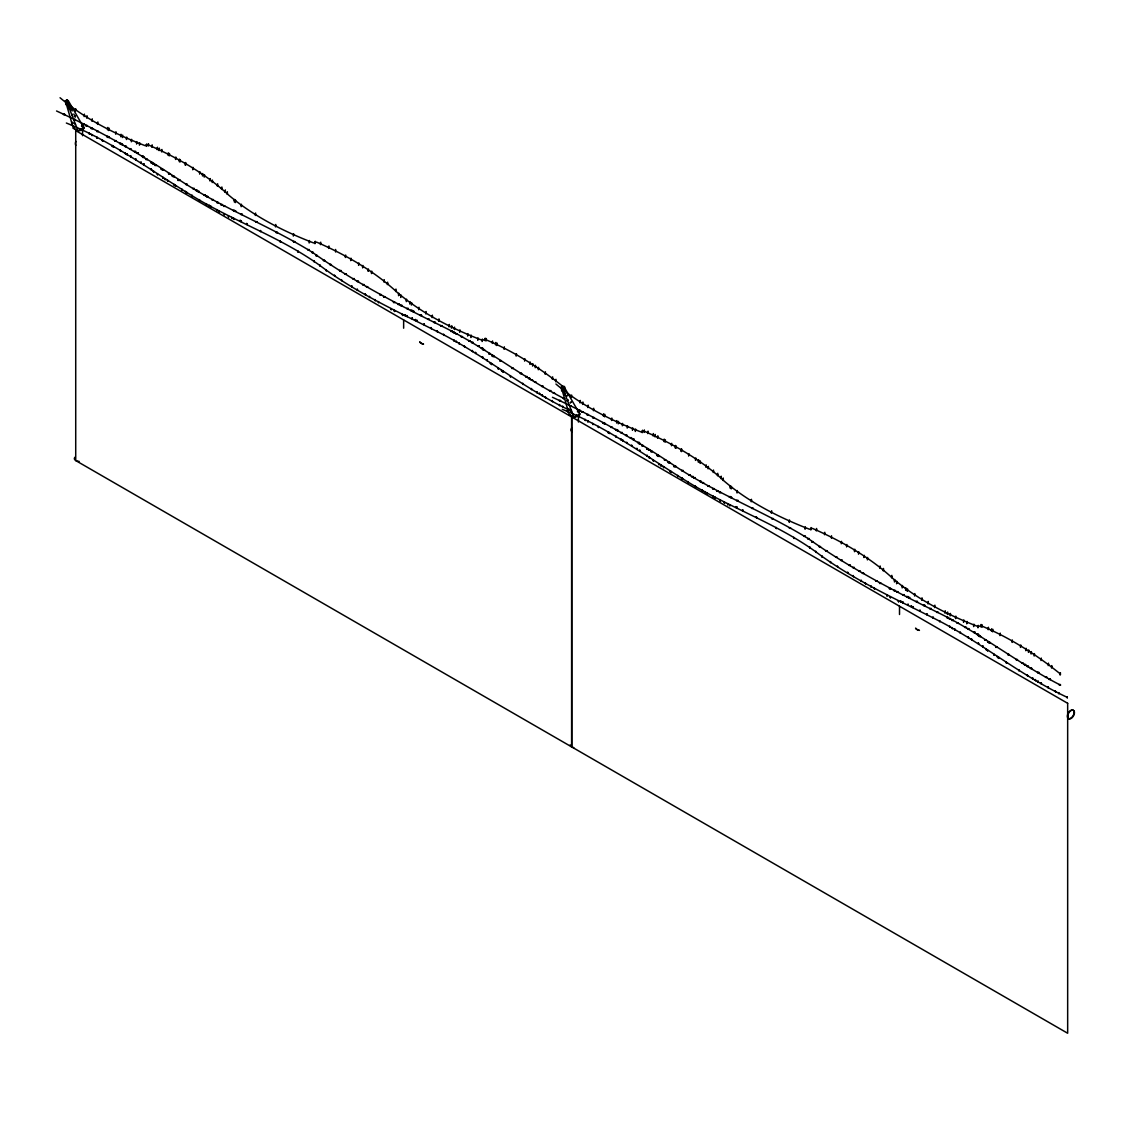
<?xml version="1.0" encoding="UTF-8"?>
<svg xmlns="http://www.w3.org/2000/svg" width="1131" height="1131" viewBox="0 0 1131 1131"><rect width="100%" height="100%" fill="white"/><g stroke="black" fill="none" stroke-linecap="round" stroke-linejoin="round"><path stroke-width="1.5" d="M335.61 252.015L335.638 249.456M831.497 538.299L831.525 535.755M65.697 104.589L65.994 102.129M75.452 111.206L75.749 108.746M84.132 116.606L84.429 114.146M86.734 118.161L87.03 115.701M91.95 121.257L92.247 118.797M97.549 124.41L97.846 121.95M107.516 129.895L107.813 127.435M108.732 130.546L109.028 128.086M115.673 134.207L115.956 131.747M120.72 136.738L121.017 134.278M122.36 137.558L122.657 135.098M126.432 139.537L126.729 137.077M131.323 141.799L131.62 139.339M136.568 144.047L136.851 141.587M139.424 145.192L139.707 142.732M146.366 146.38L146.662 143.934M148.203 146.111L148.5 143.651M151.865 147.284L152.162 144.825M157.209 149.702L157.506 147.242M159.089 150.607L159.386 148.147M161.676 151.936L161.973 149.476M168.024 155.258L168.321 152.798M169.198 155.922L169.494 153.463M175.559 159.471L175.856 157.011M179.221 161.592L179.504 159.132M180.013 162.072L180.31 159.612M185.215 164.97L185.512 162.511M185.526 165.338L185.823 162.878M192.737 169.777L193.033 167.317M199.607 174.103L199.904 171.643M202.449 175.969L202.746 173.51M204.216 177.129L204.513 174.669M209.998 181.017L210.295 178.557M212.19 182.543L212.487 180.083M217.35 186.205L217.647 183.759M221.577 189.428L221.874 186.968M225.041 192.355L225.338 189.895M227.091 194.179L227.388 191.733M234.287 201.912L234.584 199.466M235.305 202.619L235.601 200.173M241.157 206.704L241.454 204.244M255.323 215.484L255.62 213.024M275.483 226.907L275.78 224.447M293.339 236.096L293.636 233.636M309.159 242.981L309.456 240.521M314.941 243.716L315.238 241.256M320.455 244.621L320.737 242.161M328.626 248.424L328.923 245.964M345.379 257.5L345.676 255.041M350.695 260.639L350.992 258.179M358.584 265.389L358.88 262.929M362.613 267.906L362.91 265.446M371.477 273.589L371.774 271.129M383.96 282.114L384.257 279.654M387.353 284.616L387.65 282.17M395.68 291.515L395.963 289.055M398.55 295.7L398.847 293.24M400.713 297.481L400.996 295.021M406.298 301.638L406.595 299.178M409.733 304.027L410.03 301.567M411.373 305.073L411.67 302.613M418.682 309.71L418.979 307.25M425.836 313.966L426.133 311.506M432.113 317.599L432.395 315.153M438.701 321.317L438.998 318.871M449.064 326.901L449.36 324.441M451.495 328.188L451.778 325.728M454.28 329.588L454.577 327.128M459.653 332.288L459.949 329.828M467.64 336.063L467.937 333.603M470.864 337.561L471.16 335.101M477.734 340.318L478.031 337.858M482.06 341.505L482.357 339.046M484.93 340.629L485.227 338.169M486.047 340.997L486.344 338.537M492.296 343.428L492.593 340.968M495.562 344.898L495.859 342.439M496.778 345.535L497.075 343.075M504.058 349.295L504.355 346.835M516.16 356.124L516.457 353.664M524.586 361.114L524.883 358.654M529.902 364.436L530.199 361.977M532.56 366.091L532.857 363.631M535.217 367.745L535.514 365.285M538.285 369.752L538.582 367.306M545.128 374.248L545.425 371.788M552.338 379.295L552.635 376.835M555.66 381.755L555.957 379.295M561.584 390.888L561.881 388.428M564.256 388.838L564.553 386.392M571.339 397.504L571.636 395.044M580.019 402.905L580.316 400.445M582.621 404.46L582.917 402M587.837 407.556L588.134 405.096M593.436 410.709L593.718 408.249M603.403 416.194L603.7 413.734M604.618 416.844L604.915 414.384M611.546 420.506L611.843 418.046M616.607 423.036L616.904 420.576M618.247 423.856L618.544 421.396M622.319 425.836L622.615 423.376M627.21 428.098L627.507 425.638M632.441 430.331L632.738 427.886M635.297 431.491L635.594 429.031M642.252 432.678L642.549 430.218M644.09 432.41L644.387 429.95M647.752 433.583L648.049 431.123M653.096 436L653.393 433.541M654.976 436.891L655.273 434.445M657.563 438.234L657.86 435.774M663.911 441.557L664.208 439.097M665.085 442.221L665.381 439.761M671.446 445.77L671.729 443.31M675.094 447.89L675.391 445.43M675.9 448.357L676.197 445.911M681.102 451.269L681.399 448.809M681.413 451.637L681.71 449.177M688.623 456.062L688.92 453.616M695.494 460.402L695.791 457.942M698.336 462.268L698.633 459.808M700.103 463.427L700.4 460.967M705.885 467.315L706.182 464.855M708.077 468.842L708.374 466.382M713.237 472.504L713.534 470.044M717.464 475.727L717.747 473.267M720.928 478.653L721.225 476.193M722.978 480.477L723.275 478.017M730.174 488.21L730.47 485.75M731.192 488.917L731.474 486.457M737.044 492.989L737.327 490.543M751.21 501.782L751.493 499.322M771.37 513.191L771.667 510.745M789.226 522.395L789.509 519.935M805.046 529.28L805.343 526.82M810.828 530.015L811.125 527.555M816.328 530.92L816.624 528.46M824.513 534.723L824.796 532.263M841.266 543.785L841.563 541.339M846.582 546.937L846.879 544.478M854.471 551.688L854.767 549.228M858.5 554.204L858.797 551.744M867.364 559.887L867.647 557.427M879.847 568.398L880.144 565.952M883.24 570.915L883.523 568.455M891.553 577.814L891.85 575.354M894.437 581.998L894.734 579.539M896.586 583.766L896.883 581.32M902.185 587.936L902.481 585.476M905.62 590.325L905.917 587.866M907.26 591.372L907.557 588.912M914.569 596.009L914.866 593.549M921.723 600.264L922.019 597.804M927.986 603.897L928.282 601.438M934.588 607.616L934.885 605.156M944.951 613.2L945.247 610.74M947.382 614.486L947.665 612.027M950.167 615.886L950.464 613.426M955.539 618.586L955.836 616.126M963.527 622.361L963.824 619.901M966.751 623.845L967.047 621.4M973.621 626.602L973.918 624.156M977.947 627.804L978.23 625.344M980.817 626.927L981.114 624.468M981.934 627.281L982.231 624.835M988.183 629.727L988.48 627.267M991.449 631.197L991.731 628.737M992.665 631.833L992.961 629.373M999.945 635.594L1000.242 633.134M1012.047 642.422L1012.344 639.962M1020.473 647.413L1020.77 644.953M1025.789 650.721L1026.086 648.275M1028.447 652.389L1028.743 649.929M1031.104 654.043L1031.401 651.583M1034.172 656.051L1034.469 653.591M1041.015 660.546L1041.298 658.086M1048.225 665.594L1048.522 663.134M1051.547 668.039L1051.844 665.594M1060.143 675.136L1060.44 672.676M368.027 271.242L368.466 269.051M863.914 557.541L864.353 555.349M67.747 102.341L66.644 103.218L67.351 102.101M330.323 265.05L330.789 264.187M826.21 551.348L826.676 550.486M69.641 107.996L68.652 108.576L69.599 107.445M71.861 113.934L71.917 114.825M65.4 100.843L66.969 99.938L68.27 100.687L83.906 127.761L78.138 131.097L73.359 128.34L65.4 100.843L66.701 101.606L78.138 131.097M66.701 101.606L68.27 100.687M63.506 114.698L64.623 114.047M74.137 119.985L75.254 119.335M73.359 128.34L74.278 127.817M83.242 124.622L84.358 123.972M85.928 126.008L87.045 125.357M91.286 128.764L92.403 128.128M96.927 131.705L98.044 131.069M106.879 136.936L107.996 136.3M108.067 137.572L109.198 136.922M114.881 141.191L115.998 140.541M119.759 143.807L120.876 143.156M121.328 144.655L122.445 144.005M125.202 146.747L126.319 146.111M129.768 149.264L130.885 148.613M134.547 151.922L135.663 151.271M137.091 153.349L138.208 152.713M142.153 156.629L143.269 155.993M143.029 157.577L144.146 156.926M146.012 159.697L147.129 159.061M150.875 162.892L151.992 162.242M152.614 164.023L153.731 163.373M155.088 165.593L156.205 164.956M161.182 169.452L162.298 168.802M162.327 170.173L163.458 169.523M168.59 174.061L169.707 173.425M172.251 176.323L173.368 175.673M173.057 176.818L174.174 176.167M178.062 180.536L179.744 179.575M186.021 184.692L187.138 184.042M193.132 188.962L194.249 188.311M196.13 190.743L197.261 190.093M198.01 191.86L199.127 191.21M204.174 195.493L205.291 194.843M206.549 196.879L207.666 196.229M212.19 200.145L213.307 199.494M216.954 202.845L218.071 202.195M221.082 205.107L222.199 204.457M223.585 206.464L224.701 205.814M233.438 210.875L234.555 210.225M234.555 211.426L235.672 210.79M241.002 214.621L242.119 213.971M255.846 222.185L256.963 221.535M276.204 232.802L277.321 232.152M293.551 242.076L294.682 241.426M308.042 250.121L309.173 249.47M312.071 252.821L313.188 252.171M315.945 255.889L317.062 255.238M323.452 260.78L324.569 260.144M339.752 271.016L340.869 270.366M345.111 274.296L346.227 273.645M353.126 279.173L354.243 278.523M357.283 281.676L358.4 281.025M366.529 287.203L367.646 286.567M379.931 295.078L381.048 294.428M383.72 297.227L384.837 296.591M393.517 302.641L394.634 302.005M398.211 304.635L399.342 303.985M400.784 305.851L401.915 305.2M407.146 308.933L408.263 308.282M410.935 310.799L412.052 310.163M412.674 311.675L413.79 311.039M420.407 315.606L421.524 314.955M427.772 319.394L428.889 318.744M434.163 322.717L435.279 322.066M440.807 326.18L441.924 325.53M451.057 331.595L452.174 330.945M453.446 332.867L454.563 332.217M456.132 334.309L457.249 333.659M461.307 337.08L462.423 336.444M468.842 341.194L469.959 340.544M471.853 342.849L472.97 342.198M477.975 346.298L479.092 345.662M481.438 348.405L482.555 347.754M482.527 349.691L483.644 349.041M483.446 350.341L484.563 349.691M488.832 354.017L489.949 353.367M491.801 355.968L492.918 355.318M492.975 356.717L494.091 356.067M499.93 361.128L501.047 360.478M511.891 368.55L513.022 367.914M520.401 373.753L521.518 373.117M525.873 377.061L527.004 376.411M528.615 378.715L529.732 378.065M531.358 380.369L532.475 379.719M534.595 382.278L535.712 381.642M541.806 386.562L542.922 385.925M549.638 391.128L550.755 390.478M561.273 387.141L562.856 386.236L564.157 386.986L579.793 414.059L574.025 417.396L569.246 414.639L561.273 387.141L562.588 387.891L574.025 417.396M553.342 393.249L554.459 392.598M562.588 387.891L564.157 386.986M559.393 400.996L560.509 400.346M563.45 398.833L564.567 398.183M570.01 406.283L571.141 405.633M579.114 410.921L580.245 410.27M581.801 412.292L582.917 411.656M587.173 415.063L588.29 414.413M592.814 418.003L593.931 417.367M602.766 423.234L603.883 422.598M603.954 423.871L605.071 423.22M610.768 427.49L611.885 426.839M615.632 430.105L616.748 429.455M617.215 430.953L618.332 430.303M621.089 433.046L622.206 432.41M625.655 435.548L626.772 434.912M630.434 438.206L631.55 437.57M632.978 439.648L634.095 438.998M638.025 442.928L639.156 442.278M638.916 443.875L640.033 443.225M641.899 445.996L643.016 445.345M646.748 449.191L647.865 448.54M648.501 450.322L649.618 449.671M650.975 451.891L652.092 451.241M657.054 455.751L658.185 455.1M658.214 456.472L659.331 455.821M664.477 460.359L665.594 459.723M668.138 462.621L669.255 461.971M668.944 463.102L670.061 462.466M673.949 466.834L675.631 465.873M681.908 470.991L683.025 470.34M689.019 475.26L690.136 474.61M692.016 477.042L693.133 476.391M693.883 478.144L695 477.508M700.047 481.778L701.178 481.142M702.422 483.163L703.553 482.527M708.063 486.443L709.194 485.793M712.841 489.143L713.958 488.493M716.955 491.405L718.072 490.755M719.472 492.763L720.588 492.112M729.325 497.173L730.442 496.523M730.442 497.725L731.559 497.089M736.889 500.92L738.006 500.27M751.733 508.483L752.85 507.833M772.091 519.101L773.208 518.45M789.438 528.375L790.555 527.725M803.929 536.419L805.046 535.769M807.958 539.119L809.075 538.469M811.832 542.187L812.949 541.537M819.339 547.079L820.456 546.443M835.639 557.314L836.756 556.664M840.997 560.594L842.114 559.944M849.013 565.472L850.13 564.821M853.17 567.974L854.287 567.324M862.416 573.502L863.533 572.851M875.818 581.362L876.935 580.726M879.593 583.525L880.71 582.889M889.404 588.94L890.521 588.29M894.098 590.933L895.215 590.283M896.671 592.149L897.788 591.499M903.033 595.231L904.15 594.581M906.822 597.097L907.939 596.447M908.546 597.974L909.677 597.338M916.294 601.904L917.411 601.254M923.659 605.693L924.776 605.043M930.05 609.001L931.166 608.365M936.694 612.479L937.811 611.829M946.944 617.894L948.061 617.243M949.333 619.166L950.45 618.516M952.019 620.608L953.136 619.958M957.194 623.379L958.31 622.743M964.729 627.493L965.846 626.843M967.74 629.147L968.857 628.497M973.862 632.597L974.979 631.96M977.325 634.703L978.442 634.053M978.414 635.99L979.531 635.339M979.333 636.64L980.45 635.99M984.719 640.316L985.836 639.665M987.688 642.267L988.805 641.616M988.862 643.016L989.978 642.366M995.803 647.427L996.934 646.776M1007.778 654.849L1008.894 654.199M1016.288 660.052L1017.405 659.401M1021.76 663.36L1022.876 662.709M1024.502 665.014L1025.619 664.364M1027.245 666.654L1028.362 666.018M1030.482 668.577L1031.599 667.94M1037.693 672.86L1038.809 672.21M1045.525 677.427L1046.642 676.776M1049.229 679.547L1050.346 678.897M1059.323 685.132L1060.454 684.481M362.797 284.998L364.267 284.545M858.683 571.296L860.154 570.844M79.057 130.574L79.142 130.574A4.821 2.785 0 0 0 83.793 128.51A4.821 2.785 0 0 0 81.545 125.385M66.361 123.025C112.238 141.488 152.162 171.375 194.122 196.978C235.036 221.832 280.94 237.383 320.059 265.601C358.654 294.626 402.763 313.895 445.345 335.709C488.62 358.64 526.65 390.223 571.254 410.991M562.248 409.323C608.125 427.787 648.049 457.659 690.009 483.276C730.923 508.13 776.827 523.681 815.946 551.9C854.541 580.924 898.636 600.193 941.232 622.008C984.507 644.939 1022.537 676.522 1067.141 697.29M329.658 264.428L331.454 264.824M825.545 550.726L827.341 551.122M77.883 130.489L74.957 129.188A4.821 2.785 0 0 1 74.476 128.51M56.55 110.994C100.051 130.871 141.432 154.551 181.101 181.073C222.991 208.401 270.224 226.158 312.637 252.496C353.452 281.478 398.126 304.592 442.97 326.703C485.213 347.415 522.084 377.005 564.001 398.508M552.437 397.292C595.938 417.169 637.319 440.836 676.988 467.357C718.878 494.699 766.111 512.456 808.524 538.794C849.339 567.776 894.013 590.891 938.857 613.002C981.1 633.713 1017.971 663.303 1059.888 684.806M63.336 114.019L64.806 114.726M73.953 119.306L75.424 120.013M83.058 123.943L84.528 124.65M85.744 125.329L87.214 126.022M91.116 128.1L92.586 128.793M96.743 131.04L98.213 131.733M106.696 136.271L109.368 137.6M114.698 140.513L116.182 141.219M119.575 143.142L122.615 144.683M125.032 146.083L126.502 146.776M129.598 148.585L131.069 149.278M134.363 151.243L135.833 151.936M136.908 152.685L138.378 153.378M141.969 155.965L143.439 156.658M142.845 156.912L144.316 157.605M145.842 159.033L147.313 159.725M150.692 162.228L152.162 162.921M152.431 163.359L153.901 164.052M154.905 164.928L156.375 165.621M160.998 168.773L162.468 169.48M162.157 169.494L163.627 170.201M168.42 173.396L169.89 174.089M172.082 175.644L174.358 176.832M178.444 179.546L179.928 180.239M177.892 179.871L179.362 180.564M185.852 184.028L187.322 184.721M192.963 188.297L194.433 188.99M195.96 190.079L197.43 190.771M197.826 191.181L199.296 191.874M203.99 194.815L205.46 195.507M206.365 196.2L207.835 196.893M212.006 199.466L213.476 200.173M216.784 202.18L218.255 202.873M220.898 204.442L222.369 205.135M233.255 210.21L235.856 211.455M223.415 205.785L224.885 206.492M240.832 213.943L242.303 214.65M255.677 221.52L257.147 222.213M276.021 232.138L277.491 232.83M293.381 241.398L294.852 242.105M307.872 249.442L309.343 250.149M311.902 252.142L313.372 252.835M315.761 255.21L317.231 255.903M323.268 260.116L324.738 260.809M339.569 270.337L341.039 271.044M344.927 273.617L346.411 274.324M352.957 278.509L354.427 279.201M357.099 281.011L358.569 281.704M366.359 286.539L367.829 287.232M379.762 294.399L381.232 295.092M383.536 296.562L385.007 297.255M398.041 303.956L399.512 304.663M400.614 305.172L402.085 305.879M406.976 308.254L408.447 308.961M410.751 310.134L412.221 310.827M393.334 301.977L394.818 302.67M412.49 311.011L413.96 311.704M420.237 314.927L421.707 315.634M427.589 318.73L429.059 319.423M433.979 322.038L435.449 322.731M440.623 325.516L442.108 326.209M450.873 330.931L452.343 331.623M453.262 332.189L454.733 332.882M455.949 333.631L457.419 334.324M461.123 336.416L462.593 337.109M468.658 340.516L470.128 341.223M471.669 342.17L473.154 342.863M477.805 345.634L479.275 346.326M481.255 347.726L482.739 348.433M482.343 349.012L484.732 350.37M488.663 353.353L490.133 354.045M491.632 355.304L493.102 355.996M492.805 356.039L494.275 356.746M499.746 360.464L501.217 361.157M511.721 367.886L513.191 368.579M520.218 373.089L521.688 373.781M525.703 376.383L527.173 377.09M528.446 378.037L529.916 378.729M531.188 379.691L532.659 380.384M534.426 381.614L535.896 382.306M541.636 385.897L543.106 386.59M549.468 390.449L550.938 391.156M553.158 392.57L554.628 393.277M563.266 398.154L564.737 398.847M559.209 400.317L560.693 401.01M569.84 405.605L571.311 406.312M578.945 410.242L580.415 410.935M581.631 411.627L583.101 412.32M587.003 414.398L588.473 415.091M592.63 417.339L594.1 418.032M602.583 422.57L604.053 423.263M603.784 423.206L605.255 423.899M610.584 426.811L612.055 427.504M615.462 429.427L616.932 430.133M617.031 430.275L618.501 430.982M620.905 432.381L622.389 433.074M625.485 434.884L626.956 435.576M630.25 437.541L631.72 438.234M632.795 438.984L634.265 439.676M637.856 442.263L639.326 442.956M638.732 443.196L640.203 443.903M641.715 445.331L643.2 446.024M646.579 448.512L648.049 449.219M648.317 449.643L649.788 450.35M650.792 451.227L652.262 451.919M656.885 455.072L659.514 456.5M664.307 459.695L665.777 460.388M667.969 461.943L670.245 463.13M674.33 465.845L675.801 466.538M673.779 466.17L675.249 466.863M681.739 470.312L683.209 471.019M688.85 474.596L690.32 475.289M691.847 476.377L693.317 477.07M693.713 477.48L695.183 478.173M699.877 481.113L701.347 481.806M702.252 482.499L703.722 483.191M707.893 485.765L709.363 486.457M712.671 488.479L714.142 489.172M729.142 496.509L730.612 497.202M716.785 490.741L718.256 491.434M719.302 492.084L720.772 492.777M730.258 497.06L731.729 497.753M736.705 500.241L738.19 500.934M751.564 507.805L753.034 508.512M771.908 518.436L773.378 519.129M789.268 527.696L790.739 528.403M803.759 535.741L805.23 536.447M807.788 538.441L809.259 539.134M811.648 541.509L813.118 542.201M819.155 546.414L820.625 547.107M835.456 556.636L836.926 557.329M840.814 559.916L842.284 560.608M848.83 564.793L850.314 565.5M852.986 567.295L854.456 568.002M862.246 572.837L863.716 573.53M875.648 580.698L877.119 581.391M879.423 582.861L880.893 583.554M893.928 590.255L895.399 590.962M896.501 591.471L897.972 592.163M902.849 594.553L904.333 595.259M889.22 588.276L890.691 588.968M906.638 596.433L908.108 597.126M908.377 597.309L909.847 598.002M916.11 601.225L917.594 601.918M923.476 605.014L924.946 605.721M929.866 608.337L931.336 609.029M936.51 611.8L937.981 612.507M946.76 617.229L948.23 617.922M949.149 618.487L950.62 619.18M951.835 619.929L953.306 620.622M957.01 622.714L958.48 623.407M964.545 626.814L966.015 627.507M967.556 628.468L969.027 629.161M973.678 631.932L975.162 632.625M977.142 634.024L978.612 634.731M978.23 635.311L979.7 636.018M979.149 635.961L980.619 636.668M984.55 639.651L986.02 640.344M987.519 641.602L988.989 642.295M988.678 642.337L990.162 643.03M995.633 646.748L997.104 647.455M1007.608 654.185L1009.078 654.877M1016.105 659.387L1017.575 660.08M1021.59 662.681L1023.06 663.388M1024.333 664.335L1025.803 665.028M1027.061 665.989L1028.546 666.682M1030.299 667.912L1031.769 668.605M1037.523 672.196L1038.993 672.888M1045.355 676.748L1046.825 677.455M1049.045 678.869L1050.515 679.561M1059.153 684.453L1060.624 685.146M81.531 126.389L83.906 127.761M71.507 121.936L75.466 124.226M567.38 408.234L571.353 410.511L571.254 411.5M858.853 570.646L859.984 571.494M362.966 284.348L364.097 285.196M1060.284 673.906C1036.236 654.524 1009.545 637.488 980.959 625.697L978.089 626.574C947.934 614.981 917.708 599.642 893.108 578.69C870.008 557.258 841.28 540.929 812.383 528.375L809.513 529.237C779.344 517.645 749.118 502.32 724.519 481.368C701.432 459.921 672.705 443.606 643.793 431.038L640.924 431.915C610.768 420.322 580.542 404.983 555.943 384.031M564.397 387.622C540.349 368.239 513.658 351.19 485.072 339.399L482.202 340.275C452.047 328.683 421.821 313.358 397.221 292.406C374.121 270.959 345.393 254.645 316.496 242.076L313.626 242.939C283.457 231.346 253.231 216.021 228.646 195.069C205.545 173.623 176.818 157.308 147.907 144.74L145.037 145.616C114.881 134.024 84.655 118.698 60.056 97.747M1059.973 673.553L1060.595 674.274M1051.392 666.456L1052.014 667.177M1048.069 663.996L1048.691 664.731M1040.845 658.949L1041.467 659.684M1034.017 654.467L1034.625 655.188M1030.949 652.446L1031.557 653.181M1028.291 650.792L1028.913 651.513M1025.633 649.137L1026.255 649.858M1020.318 645.815L1020.94 646.55M1011.892 640.839L1012.514 641.56M999.79 633.996L1000.398 634.731M992.509 630.236L993.131 630.971M991.279 629.599L991.901 630.335M988.013 628.129L988.635 628.85M981.779 625.697L982.401 626.418M980.648 625.33L981.27 626.065M977.778 626.206L978.4 626.927M973.466 625.019L974.088 625.74M966.595 622.262L967.217 622.983M963.358 620.763L963.98 621.499M955.37 616.989L955.992 617.71M949.998 614.289L950.62 615.024M947.213 612.889L947.835 613.624M944.795 611.602L945.403 612.323M934.432 606.032L935.054 606.753M927.83 602.314L928.452 603.035M921.553 598.667L922.175 599.402M914.413 594.411L915.036 595.146M907.104 589.774L907.712 590.495M905.45 588.728L906.072 589.463M902.029 586.339L902.637 587.074M891.398 576.216L892.02 576.951M896.431 582.182L897.053 582.903M894.268 580.401L894.89 581.136M883.071 569.331L883.693 570.052M879.692 566.815L880.3 567.536M867.194 558.29L867.816 559.025M858.33 552.607L858.952 553.342M854.315 550.104L854.937 550.825M846.412 545.34L847.034 546.075M841.111 542.201L841.733 542.922M824.343 533.125L824.966 533.86M816.172 529.322L816.794 530.043M810.673 528.417L811.295 529.152M804.876 527.682L805.498 528.417M789.056 520.797L789.678 521.518M771.215 511.608L771.837 512.329M751.041 500.185L751.663 500.92M736.875 491.405L737.497 492.126M731.022 487.334L731.644 488.055M730.004 486.627L730.626 487.348M722.822 478.894L723.43 479.615M720.758 477.056L721.38 477.777M717.294 474.129L717.916 474.864M713.067 470.92L713.689 471.641M707.907 467.244L708.529 467.98M705.716 465.718L706.338 466.453M699.933 461.83L700.556 462.565M698.166 460.67L698.788 461.406M695.325 458.804L695.947 459.525M688.468 454.478L689.09 455.199M680.947 449.671L681.866 450.76M675.73 446.773L676.352 447.494M674.938 446.293L675.56 447.028M671.277 444.172L671.899 444.907M664.915 440.623L665.537 441.344M663.741 439.959L664.364 440.694M657.408 436.637L658.03 437.372M654.807 435.308L655.429 436.029M652.926 434.403L653.548 435.138M647.596 431.985L648.204 432.721M643.921 430.812L644.543 431.547M642.083 431.095L642.705 431.816M635.141 429.893L635.763 430.614M632.286 428.748L632.908 429.469M627.041 426.5L627.663 427.221M622.163 424.238L622.771 424.973M618.077 422.259L618.699 422.994M616.452 421.439L617.074 422.174M611.39 418.908L612.012 419.629M604.449 415.247L605.071 415.982M603.247 414.596L603.855 415.331M593.266 409.111L593.888 409.846M587.668 405.958L588.29 406.693M582.465 402.862L583.087 403.583M579.85 401.307L580.472 402.042M564.1 387.254L564.708 387.975M571.183 395.907L571.805 396.628M555.505 380.157L556.127 380.878M552.182 377.697L552.805 378.433M561.428 389.29L562.05 390.025M544.958 372.665L545.58 373.386M538.13 368.169L538.752 368.89M535.062 366.147L535.684 366.882M532.404 364.493L533.026 365.228M529.746 362.839L530.368 363.56M524.431 359.531L525.053 360.252M516.005 354.54L516.627 355.261M503.903 347.698L504.525 348.433M496.622 343.937L497.244 344.672M495.392 343.315L496.014 344.036M492.126 341.831L492.748 342.552M485.892 339.399L486.514 340.12M484.761 339.031L485.383 339.767M481.891 339.908L482.513 340.643M477.579 338.72L478.201 339.441M470.708 335.964L471.33 336.685M467.485 334.479L468.107 335.2M459.483 330.69L460.105 331.425M454.111 327.99L454.733 328.725M451.326 326.605L451.948 327.326M448.908 325.304L449.53 326.039M438.545 319.734L439.167 320.455M431.943 316.016L432.565 316.737M425.666 312.368L426.288 313.103M418.527 308.127L419.149 308.848M411.217 303.476L411.84 304.211M409.578 302.429L410.2 303.165M406.142 300.04L406.764 300.775M395.511 289.918L396.133 290.653M400.544 295.884L401.166 296.605M398.381 294.102L399.003 294.838M387.184 283.033L387.806 283.754M383.805 280.516L384.427 281.237M371.307 271.991L371.929 272.727M362.443 266.308L363.065 267.043M358.428 263.806L359.05 264.527M350.539 259.056L351.161 259.777M345.224 255.903L345.846 256.624M328.457 246.827L329.079 247.562M320.285 243.024L320.907 243.745M314.786 242.119L315.408 242.854M308.989 241.384L309.611 242.119M293.169 234.499L293.791 235.22M275.328 225.309L275.95 226.03M255.154 213.9L255.776 214.621M240.988 205.107L241.61 205.828M235.135 201.035L235.757 201.756M234.117 200.328L234.739 201.049M226.935 192.595L227.557 193.316M224.885 190.757L225.507 191.478M221.407 187.845L222.029 188.566M217.18 184.622L217.802 185.343M212.02 180.96L212.642 181.681M209.843 179.419L210.465 180.154M204.061 175.545L204.669 176.266M202.279 174.372L202.901 175.107M199.438 172.506L200.06 173.241M192.581 168.18L193.203 168.901M185.06 163.373L185.993 164.462M179.843 160.475L180.465 161.196M179.051 160.008L179.673 160.729M175.39 157.873L176.012 158.609M169.028 154.325L169.65 155.06M167.855 153.675L168.477 154.396M161.521 150.352L162.143 151.073M158.92 149.009L159.542 149.73M157.039 148.104L157.661 148.84M151.71 145.687L152.332 146.422M148.034 144.514L148.656 145.249M146.21 144.796L146.818 145.517M139.254 143.595L139.876 144.316M136.399 142.449L137.021 143.17M131.168 140.202L131.79 140.937M126.276 137.94L126.898 138.675M122.19 135.974L122.812 136.695M120.565 135.154L121.187 135.876M115.503 132.61L116.125 133.345M108.576 128.948L109.184 129.683M107.36 128.312L107.982 129.033M97.379 122.812L98.001 123.548M91.781 119.66L92.403 120.395M86.578 116.564L87.2 117.285M83.963 115.009L84.585 115.744M75.296 109.608L75.918 110.329M65.541 102.992L66.163 103.727M870.729 586.098L871.223 586.848M374.842 299.8L375.336 300.549M1066.886 696.767L1067.395 697.813M1058.475 692.61L1058.984 693.656M1055.166 690.843L1055.69 691.889M1047.942 686.856L1048.451 687.902M1041.029 682.912L1041.552 683.972M1037.933 681.159L1038.456 682.205M1035.233 679.575L1035.756 680.622M1032.532 677.992L1033.055 679.038M1027.132 674.839L1027.655 675.886M1018.522 669.679L1019.045 670.725M1006.095 662.102L1006.604 663.148M998.56 657.351L999.069 658.398M997.288 656.56L997.796 657.606M993.866 654.312L994.375 655.358M987.25 649.802L987.773 650.848M986.048 648.954L986.557 650M982.698 645.928L983.221 646.989M978.244 642.974L978.753 644.02M971.289 638.718L971.812 639.764M968.065 636.824L968.588 637.87M960.106 632.201L960.615 633.247M954.776 629.161L955.285 630.207M952.005 627.592L952.528 628.638M949.616 626.277L950.125 627.323M939.409 620.636L939.932 621.682M932.934 617.13L933.457 618.19M926.812 613.864L927.321 614.911M919.842 610.203L920.365 611.249M912.774 606.612L913.283 607.658M911.19 605.806L911.699 606.852M907.896 604.237L908.419 605.283M902.609 601.819L903.118 602.865M900.587 600.985L901.11 602.031M898.184 600.731L898.707 601.777M890.04 596.716L890.564 597.762M886.676 594.92L887.199 595.966M874.122 587.894L874.645 588.94M865.144 582.719L865.667 583.766M861.059 580.33L861.582 581.376M853.014 575.552L853.523 576.598M847.586 572.3L848.094 573.346M830.295 561.584L830.818 562.63M821.756 556.028L822.265 557.074M815.691 551.377L816.214 552.423M809.542 546.923L810.065 547.97M793.651 537.437L794.174 538.483M775.993 527.498L776.516 528.545M756.229 516.839L756.752 517.885M742.487 509.77L743.01 510.816M736.889 507.084L737.412 508.13M735.928 506.617L736.437 507.663M729.495 504.68L730.004 505.727M727.516 503.776L728.025 504.822M724.123 502.122L724.646 503.168M719.952 499.93L720.461 500.976M714.792 497.117L715.301 498.163M712.587 495.901L713.11 496.947M706.762 492.621L707.285 493.667M704.981 491.603L705.504 492.649M702.111 489.963L702.62 491.01M695.155 485.906L695.664 486.966M687.804 481.594L688.327 482.64M687.818 482.103L688.327 483.149M682.177 478.215L682.686 479.275M681.357 477.734L681.866 478.781M677.61 475.472L678.119 476.519M671.065 471.471L671.588 472.518M669.863 470.736L670.372 471.783M663.303 466.622L663.812 467.669M660.617 464.926L661.126 465.972M658.652 463.653L659.161 464.7M653.054 459.992L653.577 461.038M649.123 457.207L649.646 458.253M647.003 455.341L647.512 456.387M639.679 450.166L640.203 451.212M636.795 448.399L637.304 449.445M631.522 445.246L632.045 446.293M626.645 442.377L627.154 443.423M622.587 440.044L623.096 441.09M620.961 439.125L621.485 440.171M615.943 436.269L616.466 437.315M609.1 432.452L609.623 433.498M607.898 431.788L608.421 432.834M598.101 426.429L598.61 427.476M592.616 423.475L593.125 424.521M587.54 420.789L588.049 421.849M584.996 419.46L585.505 420.506M576.584 415.148L577.107 416.194M570.999 410.468L571.508 411.514M567.225 410.581L567.748 411.627M562.588 406.312L563.111 407.358M559.28 404.545L559.803 405.591M552.055 400.558L552.564 401.604M545.142 396.628L545.665 397.674M542.046 394.86L542.569 395.907M539.346 393.277L539.869 394.323M536.645 391.694L537.168 392.74M531.259 388.541L531.768 389.587M522.635 383.395L523.158 384.441M510.208 375.803L510.731 376.849M502.673 371.053L503.182 372.099M501.401 370.261L501.91 371.307M497.979 368.013L498.502 369.059M491.363 363.503L491.886 364.55M490.161 362.655L490.684 363.701M486.825 359.644L487.334 360.69M482.357 356.675L482.866 357.721M475.416 352.42L475.925 353.466M472.178 350.525L472.701 351.571M464.219 345.902L464.728 346.948M458.889 342.877L459.398 343.923M456.118 341.293L456.641 342.34M453.729 339.979L454.252 341.025M443.522 334.338L444.045 335.384M437.061 330.846L437.57 331.892M430.925 327.566L431.434 328.626M423.955 323.904L424.478 324.95M416.887 320.313L417.396 321.36M415.303 319.507L415.812 320.554M412.023 317.938L412.532 318.984M406.722 315.521L407.231 316.567M404.7 314.687L405.223 315.733M402.297 314.432L402.82 315.478M394.154 310.417L394.677 311.463M390.789 308.622L391.312 309.668M378.235 301.595L378.758 302.641M369.272 296.421L369.78 297.467M365.172 294.032L365.695 295.078M357.127 289.253L357.636 290.299M351.699 286.002L352.208 287.048M334.408 275.285L334.932 276.332M325.869 269.729L326.378 270.776M319.804 265.078L320.327 266.124M313.655 260.625L314.178 261.671M297.764 251.139L298.287 252.185M280.106 241.2L280.629 242.246M260.342 230.54L260.865 231.586M246.6 223.471L247.124 224.518M241.016 220.785L241.525 221.846M240.041 220.333L240.55 221.379M233.608 218.396L234.117 219.442M231.629 217.477L232.138 218.523M228.236 215.823L228.759 216.869M224.065 213.632L224.574 214.678M218.905 210.818L219.414 211.865M216.714 209.603L217.223 210.649M210.889 206.323L211.398 207.369M209.094 205.305L209.617 206.351M206.224 203.665L206.747 204.711M199.268 199.621L199.777 200.668M191.917 195.295L192.44 196.342M191.931 195.804L192.44 196.851M186.29 191.931L186.799 192.977M185.47 191.436L185.979 192.482M181.723 189.174L182.232 190.22M175.192 185.173L175.701 186.219M173.976 184.438L174.499 185.484M167.416 180.324L167.925 181.37M164.73 178.627L165.253 179.673M162.765 177.355L163.288 178.401M157.167 173.693L157.69 174.739M153.236 170.908L153.759 171.954M151.116 169.042L151.625 170.088M143.793 163.868L144.316 164.914M140.908 162.101L141.417 163.147M135.649 158.948L136.158 159.994M130.758 156.078L131.267 157.124M126.7 153.745L127.223 154.791M125.074 152.826L125.598 153.873M120.056 149.971L120.579 151.017M113.213 146.153L113.736 147.214M112.026 145.503L112.534 146.549M102.214 140.131L102.737 141.191M96.729 137.176L97.252 138.222M91.653 134.504L92.162 135.55M89.109 133.161L89.632 134.207M80.697 128.849L81.22 129.895M71.352 124.283L71.861 125.329M562.856 386.236L565.132 390.93M66.969 99.938L72.299 110.909M73.812 114.047L75.339 117.172M863.872 555.773L864.395 557.116M367.985 269.475L368.508 270.818M837.421 565.91L837.901 567.267M341.534 279.611L342.014 280.969M870.898 585.844L871.054 587.102M375.025 299.559L375.167 300.804M1067.127 696.781L1067.141 697.799M1058.729 692.624L1058.743 693.642M1055.421 690.857L1055.435 691.875M1048.183 686.87L1048.197 687.888M1041.283 682.926L1041.298 683.958M1038.187 681.173L1038.201 682.191M1035.487 679.59L1035.501 680.608M1032.787 678.006L1032.801 679.024M1027.386 674.854L1027.4 675.871M1018.777 669.693L1018.791 670.711M1006.35 662.116L1006.364 663.134M998.814 657.365L998.814 658.383M997.542 656.574L997.542 657.592M994.121 654.326L994.135 655.344M987.504 649.816L987.519 650.834M986.303 648.968L986.317 649.986M982.952 645.942L982.966 646.974M978.485 642.988L978.499 644.006M971.543 638.732L971.557 639.75M968.32 636.838L968.334 637.856M960.346 632.215L960.36 633.233M955.016 629.175L955.031 630.193M952.26 627.606L952.274 628.624M949.87 626.291L949.884 627.309M939.663 620.65L939.677 621.668M933.188 617.158L933.202 618.176M927.052 613.879L927.067 614.896M920.097 610.217L920.111 611.235M913.028 606.626L913.042 607.644M911.43 605.82L911.445 606.838M908.151 604.251L908.165 605.269M902.863 601.833L902.863 602.851M900.842 600.999L900.856 602.017M898.438 600.745L898.452 601.763M890.295 596.73L890.309 597.748M886.93 594.934L886.944 595.952M874.376 587.908L874.39 588.926M865.399 582.734L865.413 583.752M861.313 580.344L861.327 581.362M853.269 575.566L853.283 576.584M847.84 572.314L847.84 573.332M830.55 561.598L830.564 562.616M822.011 556.042L822.011 557.06M815.946 551.391L815.96 552.409M809.796 546.937L809.81 547.955M793.905 537.451L793.92 538.469M776.248 527.513L776.262 528.53M756.483 516.853L756.498 517.871M742.742 509.784L742.756 510.802M737.143 507.098L737.158 508.116M736.182 506.631L736.182 507.649M729.749 504.695L729.764 505.713M727.77 503.79L727.77 504.808M724.377 502.136L724.391 503.154M720.193 499.944L720.207 500.962M715.032 497.131L715.046 498.149M712.841 495.915L712.855 496.933M707.016 492.635L707.031 493.653M705.235 491.617L705.249 492.635M702.365 489.977L702.379 490.995M695.395 485.92L695.409 486.952M688.058 481.608L688.072 483.135M682.417 478.229L682.431 479.261M681.611 477.749L681.625 478.766M677.865 475.487L677.879 476.504M671.319 471.486L671.333 472.504M670.118 470.75L670.132 471.768M663.558 466.636L663.572 467.654M660.872 464.94L660.886 465.958M658.906 463.668L658.921 464.685M653.308 460.006L653.322 461.024M649.378 457.221L649.392 458.239M647.257 455.355L647.257 456.373M639.934 450.18L639.948 451.198M637.05 448.413L637.064 449.431M631.777 445.261L631.791 446.278M626.899 442.391L626.899 443.409M622.842 440.058L622.856 441.076M621.216 439.139L621.23 440.157M616.197 436.283L616.211 437.301M609.355 432.466L609.369 433.484M608.153 431.802L608.167 432.82M598.356 426.444L598.37 427.461M592.87 423.489L592.884 424.507M587.781 420.817L587.795 421.835M585.25 419.474L585.264 420.492M576.838 415.162L576.852 416.18M567.479 410.595L567.493 411.613M562.842 406.326L562.856 407.344M559.534 404.559L559.548 405.577M552.31 400.572L552.31 401.59M545.396 396.642L545.411 397.66M542.3 394.875L542.315 395.892M539.6 393.291L539.614 394.309M536.9 391.708L536.914 392.726M531.499 388.555L531.513 389.573M522.89 383.409L522.904 384.427M510.463 375.817L510.477 376.835M502.927 371.067L502.942 372.085M501.655 370.275L501.669 371.293M498.234 368.027L498.248 369.045M491.617 363.518L491.632 364.535M490.416 362.669L490.43 363.687M487.065 359.658L487.079 360.676M482.598 356.689L482.612 357.707M475.656 352.434L475.67 353.452M472.433 350.539L472.447 351.557M464.473 345.916L464.473 346.934M459.144 342.891L459.144 343.909M456.373 341.308L456.387 342.325M453.983 339.993L453.998 341.011M443.776 334.352L443.79 335.37M437.301 330.86L437.315 331.878M431.18 327.58L431.18 328.598M424.21 323.918L424.224 324.936M417.141 320.327L417.155 321.345M415.558 319.522L415.558 320.54M412.264 317.952L412.278 318.97M406.976 315.535L406.976 316.553M404.955 314.701L404.969 315.719M402.551 314.446L402.565 315.464M394.408 310.431L394.422 311.449M391.043 308.636L391.057 309.654M378.489 301.609L378.503 302.627M369.512 296.435L369.526 297.453M365.426 294.046L365.44 295.064M357.382 289.267L357.396 290.285M351.953 286.016L351.967 287.034M334.663 275.3L334.677 276.317M326.124 269.744L326.138 270.761M320.059 265.092L320.073 266.11M313.909 260.639L313.923 261.657M298.019 251.153L298.033 252.171M280.361 241.214L280.375 242.232M260.597 230.554L260.611 231.572M246.855 223.486L246.869 224.504M241.256 220.799L241.271 221.832M240.295 220.347L240.309 221.365M233.863 218.41L233.877 219.428M231.883 217.491L231.897 218.509M228.49 215.837L228.504 216.855M224.32 213.646L224.32 214.664M219.16 210.833L219.16 211.85M216.954 209.617L216.968 210.635M211.129 206.337L211.144 207.355M209.348 205.319L209.362 206.337M206.478 203.679L206.492 204.697M199.508 199.636L199.523 200.654M192.171 195.31L192.199 196.836M186.544 191.945L186.544 192.963M185.724 191.45L185.738 192.468M181.978 189.188L181.992 190.206M175.432 185.187L175.446 186.205M174.231 184.452L174.245 185.47M167.671 180.338L167.685 181.356M164.985 178.641L164.999 179.659M163.02 177.369L163.034 178.387M157.421 173.707L157.435 174.725M153.491 170.922L153.505 171.94M151.37 169.056L151.384 170.074M144.047 163.882L144.061 164.9M141.163 162.115L141.177 163.133M135.89 158.962L135.904 159.98M131.012 156.092L131.026 157.11M126.955 153.759L126.969 154.777M125.329 152.841L125.343 153.858M120.31 149.985L120.324 151.003M113.468 146.168L113.482 147.2M112.266 145.517L112.28 146.535M102.469 140.145L102.483 141.177M96.983 137.19L96.997 138.208M91.908 134.518L91.908 135.536M89.363 133.175L89.377 134.193M80.951 128.863L80.965 129.881M71.592 124.297L71.606 125.315M899.513 606.216L899.513 614.501M578.436 417.311L578.436 422.033M571.791 417L571.791 746.969M571.607 416.901L571.607 746.856M403.64 319.932L403.64 328.202M82.549 131.012L82.549 135.734M918.966 630.137A4.821 2.785 0 0 1 917.807 629.854L916.803 629.416A4.821 2.785 0 0 1 915.559 628.157M919.446 630.405A4.821 2.785 0 0 1 917.283 629.684L916.52 629.105A4.821 2.785 0 0 1 916.039 628.44M573.77 747.577A4.821 2.785 0 0 1 570.194 744.891M577.432 411.684A4.821 2.785 0 0 1 579.68 414.808A4.821 2.785 0 0 1 575.029 416.872L570.844 415.487A4.821 2.785 0 0 1 570.363 414.808M571.721 431.618A4.821 2.785 -60 0 1 571.721 427.674M423.079 343.838A4.821 2.785 0 0 1 421.92 343.555L420.916 343.117A4.821 2.785 0 0 1 419.672 341.859M423.56 344.107A4.821 2.785 0 0 1 421.396 343.386L420.633 342.806A4.821 2.785 0 0 1 420.152 342.142M79.142 461.377A4.821 2.785 0 0 1 74.957 457.207M572.201 431.901A4.821 2.785 -60 0 1 571.862 431.137L571.862 429.101A4.821 2.785 -60 0 1 572.201 427.956M571.89 431.717A4.821 2.785 -60 0 1 571.89 427.787M75.834 145.319A4.821 2.785 -60 0 1 75.834 141.389M1067.749 715.4L1067.749 717.436A4.821 2.785 -60 0 0 1071.043 718.454L1071.919 717.817A4.821 2.785 -60 0 0 1074.45 712.544A4.821 2.785 -60 0 0 1071.919 710.211L1071.043 710.579A4.821 2.785 -60 0 0 1067.749 715.4M68.213 103.755L69.274 103.02L68.213 103.755M70.928 109.551L71.974 108.816L70.928 109.551M74.434 116.451L75.551 115.8L74.434 116.451M564.1 390.054L565.161 389.318L564.1 390.054M566.801 395.85L567.861 395.115L566.801 395.85M570.321 402.749L571.367 402L570.321 402.749M562.503 389.163L563.577 388.428L562.503 389.163M564.51 394.521L565.571 393.8L564.51 394.521M567.154 400.925L568.214 400.19L567.154 400.925M1067.664 703.298L75.72 130.616L75.72 460.571L1067.664 1033.253L1067.664 703.298M1071.608 717.634A4.821 2.785 -60 0 0 1073.149 710.169A4.821 2.785 -60 0 0 1067.438 715.216A4.821 2.785 -60 0 0 1071.608 717.634"/></g></svg>
